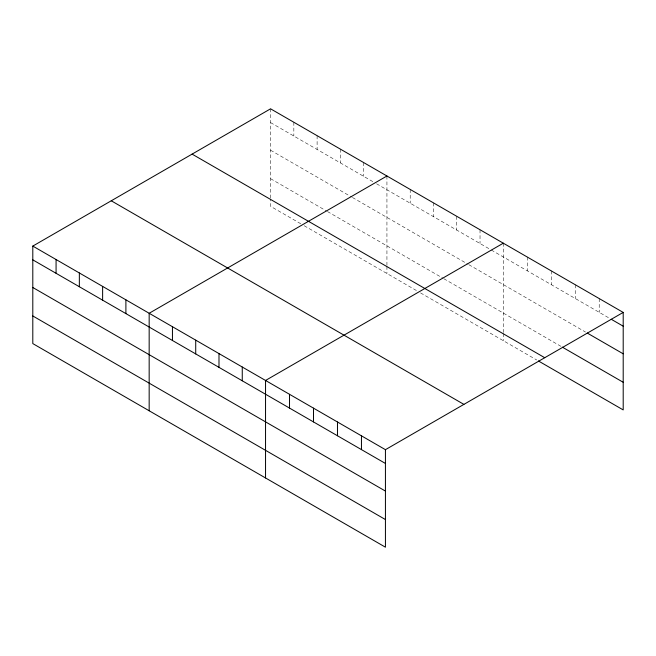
<?xml version="1.0" encoding="UTF-8"?>
<svg xmlns="http://www.w3.org/2000/svg" width="656" height="656" viewBox="0 0 656 656"><rect width="100%" height="100%" fill="white"/><g stroke="black" fill="none" stroke-linecap="round" stroke-linejoin="round"><path stroke-width="0.49" stroke-dasharray="3.28 2.46" d="M270.567 198.128L270.567 108.814M270.567 122.59L373.141 181.81M376.593 183.803L490.376 249.493M491.237 249.993L609.498 318.267M270.567 150.216L351.591 196.997M352.452 197.497L467.966 264.188M468.827 264.68L585.521 332.051M270.567 178.686L326.598 211.035M327.459 211.535L442.964 278.218M443.825 278.718L561.536 346.68M300.735 223.737L270.567 206.32L270.567 199.153M304.187 225.73L417.109 290.92M420.553 292.912L536.706 359.972M599.223 298.562L599.223 312.338M575.238 284.72L575.238 298.488M551.261 270.879L551.261 284.647M527.285 257.029L527.285 270.805M503.308 243.187L503.308 332.502M503.308 333.527L503.308 340.685M480.028 229.748L480.028 243.524M456.756 216.316L456.756 230.084M433.485 202.876L433.485 216.644M410.213 189.436L410.213 203.212M386.933 176.005L386.933 265.319M386.933 266.336L386.933 273.503M363.662 162.565L363.662 176.333M340.39 149.125L340.39 162.901M317.11 135.694L317.11 149.461M293.839 122.254L293.839 136.022"/><path stroke-width="0.98" d="M385.433 491.082L385.433 449.68L32.8 246.09L32.8 343.588L385.433 547.186L385.433 491.082L32.8 287.492M538.42 360.964L623.2 409.91L623.2 312.412L270.567 108.814L32.8 246.09M386.933 176.005L149.166 313.273L149.166 410.779M503.308 243.187L265.541 380.464L265.541 477.962M385.433 449.68L623.2 312.412M611.212 319.259L623.2 326.18M587.235 333.043L623.2 353.814M562.397 347.172L623.2 382.276M192.101 154.119L544.734 357.709M111.266 200.793L463.899 404.383M32.8 259.858L385.433 463.456M32.8 315.962L385.433 519.552M361.456 435.838L361.456 449.606M337.479 421.997L337.479 435.764M313.494 408.147L313.494 421.923M289.517 394.305L289.517 408.073M242.261 367.024L242.261 380.792M218.989 353.584L218.989 367.36M195.718 340.152L195.718 353.92M172.446 326.713L172.446 340.48M125.895 299.841L125.895 313.609M102.623 286.401L102.623 300.169M79.351 272.962L79.351 286.738M56.072 259.53L56.072 273.298"/></g></svg>
